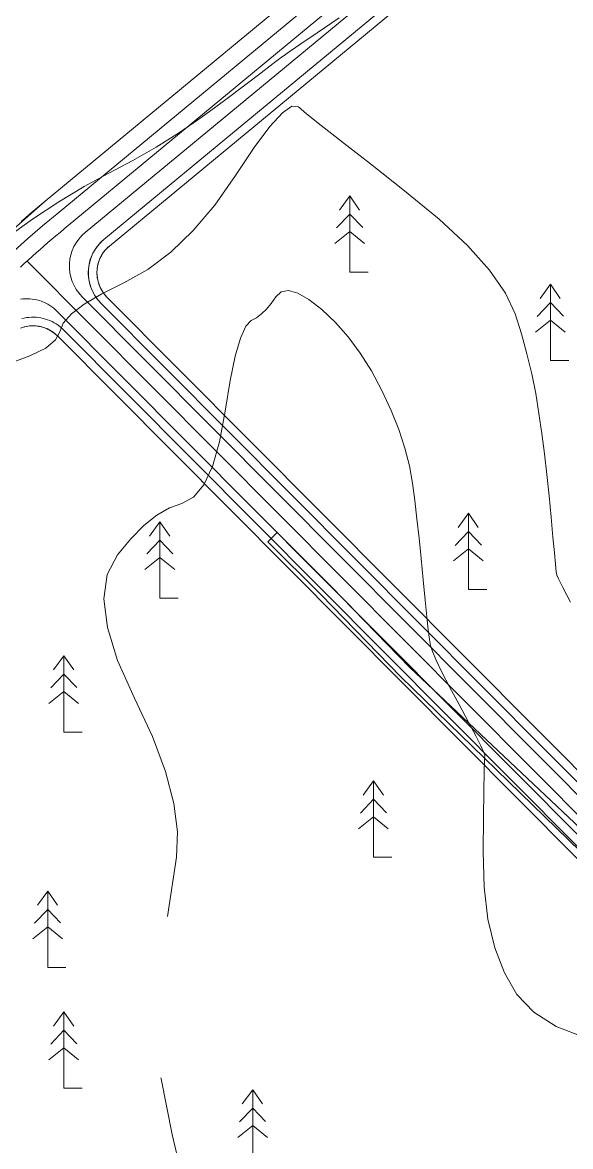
# Model space of a CAD drawing. Header units: metres. Extents: x 533049 to 537618, y 1849954 to 1852676.
# Drawn here: x 534052.1 to 534179.2, y 1851495.4 to 1851755.7 of the extents above; entities that cross this region are included whole.
import ezdxf

# ---------------------------------------------------------------- set-up
doc = ezdxf.new("R2010")
doc.units = ezdxf.units.M
doc.header["$LTSCALE"] = 2
for name, color, linetype, lineweight in [('13', 7, 'Continuous', 13), ('20', 7, 'Continuous', 13), ('31', 7, 'Continuous', 13), ('48', 7, 'Continuous', 13), ('54', 7, 'Continuous', 13), ('55', 7, 'Continuous', 13), ('57', 7, 'Continuous', 13), ('60', 7, 'Continuous', 13)]:
    doc.layers.add(name, color=color, linetype=linetype, lineweight=lineweight)

msp = doc.modelspace()

# ---------------------------------------------------------------- linework, layer by layer
at = {"layer": '13'}
for points in [[(534431.21, 1852044.41), (534248.25, 1851861.97), (534062.72, 1851708.69), (534061.78, 1851707.91), (534060.84, 1851707.13), (534059.91, 1851706.34), (534058.98, 1851705.55), (534058.05, 1851704.76), (534057.13, 1851703.96), (534056.21, 1851703.15), (534055.29, 1851702.35), (534054.38, 1851701.54), (534053.47, 1851700.72), (534052.56, 1851699.91), (534051.65, 1851699.09)], [(534514.83, 1851160.09), (534199.19, 1851553.82), (534053.2, 1851700.49)]]:
    msp.add_lwpolyline(points, dxfattribs=at)
at = {"layer": '20'}
msp.add_line((534139.79, 1851604.24), (534121.36, 1851623.2), dxfattribs=at)
for points in [[(534196.45, 1851554.97), (534141.91, 1851606.37), (534123.5, 1851625.31), (534111.13, 1851637.59)], [(534195.27, 1851550.32), (534139.79, 1851604.24), (534121.36, 1851623.2), (534109.01, 1851635.46)]]:
    msp.add_lwpolyline(points, dxfattribs=at)
at = {"layer": '31'}
for points in [[(534240.97, 1851843.31), (534072.3, 1851703.96), (534071.96, 1851703.66), (534071.63, 1851703.34), (534071.32, 1851703), (534071.03, 1851702.64), (534070.76, 1851702.27), (534070.52, 1851701.88), (534070.3, 1851701.48), (534070.1, 1851701.07), (534069.92, 1851700.64), (534069.77, 1851700.21), (534069.64, 1851699.77), (534069.54, 1851699.32), (534069.47, 1851698.87), (534069.42, 1851698.41), (534069.4, 1851697.95), (534069.4, 1851697.49), (534069.43, 1851697.04), (534069.49, 1851696.58), (534069.57, 1851696.13), (534069.68, 1851695.68), (534069.81, 1851695.25), (534069.97, 1851694.82), (534070.16, 1851694.39), (534070.36, 1851693.99), (534070.59, 1851693.59), (534070.84, 1851693.2), (534071.12, 1851692.84), (534071.41, 1851692.48), (534071.73, 1851692.15), (534204.6, 1851558.66)], [(534240.97, 1851843.31), (534072.3, 1851703.96), (534071.78, 1851703.49), (534071.3, 1851702.98), (534070.87, 1851702.43), (534070.49, 1851701.84), (534070.17, 1851701.22), (534069.9, 1851700.58), (534069.68, 1851699.91), (534069.53, 1851699.23), (534069.43, 1851698.53), (534069.4, 1851697.83), (534069.42, 1851697.13), (534069.51, 1851696.44), (534069.66, 1851695.75), (534069.87, 1851695.09), (534070.13, 1851694.44), (534070.46, 1851693.82), (534070.83, 1851693.22), (534071.26, 1851692.67), (534071.73, 1851692.15), (534204.6, 1851558.66)], [(534051.72, 1851684.96), (534052.39, 1851685.18), (534053.09, 1851685.34), (534053.79, 1851685.45), (534054.5, 1851685.48), (534055.2, 1851685.46), (534055.91, 1851685.37), (534056.6, 1851685.22), (534057.28, 1851685.02), (534057.94, 1851684.75), (534058.57, 1851684.42), (534059.16, 1851684.04), (534059.73, 1851683.61), (534060.25, 1851683.13), (534193.77, 1851548.99), (534306.85, 1851407.93)], [(534052.11, 1851685.1), (534052.54, 1851685.22), (534052.97, 1851685.32), (534053.4, 1851685.4), (534053.84, 1851685.45), (534054.28, 1851685.48), (534054.72, 1851685.48), (534055.16, 1851685.46), (534055.59, 1851685.42), (534056.03, 1851685.35), (534056.46, 1851685.26), (534056.88, 1851685.15), (534057.3, 1851685.01), (534057.71, 1851684.85), (534058.11, 1851684.66), (534058.5, 1851684.46), (534058.88, 1851684.23), (534059.24, 1851683.98), (534059.59, 1851683.72), (534059.93, 1851683.43), (534060.25, 1851683.13), (534193.77, 1851548.99), (534306.85, 1851407.93)]]:
    msp.add_lwpolyline(points, dxfattribs=at)
at = {"layer": '48'}
msp.add_lwpolyline([(534352.91, 1852074.99), (534351.36, 1852063.16), (534319.83, 1852064.29), (534287.38, 1852051.6), (534266.22, 1851993.79), (534232.37, 1851965.59), (534194.28, 1851944.44), (534188.64, 1851914.84), (534215.44, 1851895.1), (534256.35, 1851895.1), (534285.97, 1851920.48), (534317.05, 1851941.52), (534243.03, 1851867.72), (534057.43, 1851714.38), (534044.12, 1851702.7)], dxfattribs=at)
at = {"layer": '54'}
msp.add_line((534066.65, 1851707.07), (534239.59, 1851849.96), dxfattribs=at)
for points in [[(534418.02, 1852036.55), (534245.72, 1851864.75), (534060.16, 1851711.44)], [(534051.66, 1851691.66), (534052.21, 1851691.72), (534052.76, 1851691.76), (534053.31, 1851691.77), (534053.86, 1851691.74), (534054.41, 1851691.69), (534054.95, 1851691.6), (534055.49, 1851691.49), (534056.02, 1851691.34), (534056.54, 1851691.17), (534057.05, 1851690.97), (534057.55, 1851690.74), (534058.04, 1851690.48), (534058.51, 1851690.2), (534058.97, 1851689.89), (534059.41, 1851689.56), (534059.83, 1851689.2), (534060.22, 1851688.82), (534196.76, 1851551.66), (534312.34, 1851407.48)], [(534315.36, 1851414.11), (534201.61, 1851555.99), (534065.93, 1851692.31)]]:
    msp.add_lwpolyline(points, dxfattribs=at)
for centre, radius, end in [((534251.24, 1851480.17), 300, 136.3287), ((534073.02, 1851699.36), 10, 224.8678)]:
    msp.add_arc(centre, radius, 129.5634, end, dxfattribs=at)
at = {"layer": '55'}
msp.add_line((534071.03, 1851705.5), (534239.69, 1851844.85), dxfattribs=at)
for points in [[(534419.73, 1852045.7), (534419.42, 1852045.11), (534419.1, 1852044.53), (534418.76, 1852043.95), (534418.41, 1852043.39), (534418.04, 1852042.83), (534417.65, 1852042.29), (534417.25, 1852041.75), (534416.84, 1852041.23), (534416.41, 1852040.71), (534415.97, 1852040.21), (534415.52, 1852039.72), (534415.05, 1852039.24), (534243.03, 1851867.72), (534057.43, 1851714.38), (534056.49, 1851713.6), (534055.55, 1851712.81), (534054.62, 1851712.03), (534053.69, 1851711.23), (534052.76, 1851710.44), (534051.84, 1851709.64)], [(534314.24, 1851418.7), (534203.11, 1851557.33), (534070.31, 1851690.74)], [(534052.03, 1851687.15), (534052.56, 1851687.28), (534053.1, 1851687.38), (534053.65, 1851687.44), (534054.2, 1851687.48), (534054.75, 1851687.48), (534055.3, 1851687.46), (534055.85, 1851687.4), (534056.39, 1851687.32), (534056.93, 1851687.2), (534057.46, 1851687.06), (534057.98, 1851686.89), (534058.5, 1851686.69), (534059, 1851686.46), (534059.48, 1851686.2), (534059.95, 1851685.92), (534060.41, 1851685.61), (534060.85, 1851685.28), (534061.27, 1851684.92), (534061.67, 1851684.54), (534195.27, 1851550.32), (534308.41, 1851409.18)], [(534052.03, 1851687.15), (534052.56, 1851687.28), (534053.1, 1851687.38), (534053.65, 1851687.44), (534054.2, 1851687.48), (534054.75, 1851687.48), (534055.3, 1851687.46), (534055.85, 1851687.4), (534056.39, 1851687.32), (534056.93, 1851687.2), (534057.46, 1851687.06), (534057.98, 1851686.89), (534058.5, 1851686.69), (534059, 1851686.46), (534059.48, 1851686.2), (534059.95, 1851685.92), (534060.41, 1851685.61), (534060.85, 1851685.28), (534061.27, 1851684.92), (534061.67, 1851684.54), (534195.27, 1851550.32), (534308.41, 1851409.18)]]:
    msp.add_lwpolyline(points, dxfattribs=at)
msp.add_arc((534077.4, 1851697.79), 10, 129.5634, 224.8678, dxfattribs=at)
at = {"layer": '57'}
for p, q in [((534128.01, 1851715.59), (534128.01, 1851697.92)), ((534124.95, 1851708.15), (534128.01, 1851711.35)), ((534130.99, 1851708.22), (534128.01, 1851711.35)), ((534124.53, 1851704.53), (534128.01, 1851707.31)), ((534131.42, 1851704.53), (534128.01, 1851707.31)), ((534128.01, 1851697.92), (534132.22, 1851697.92)), ((534174.51, 1851695.09), (534174.51, 1851677.42)), ((534171.45, 1851687.65), (534174.51, 1851690.85)), ((534177.49, 1851687.72), (534174.51, 1851690.85)), ((534171.03, 1851684.03), (534174.51, 1851686.81)), ((534177.92, 1851684.03), (534174.51, 1851686.81)), ((534174.51, 1851677.42), (534178.72, 1851677.42)), ((534155.51, 1851642.09), (534155.51, 1851624.42)), ((534084.01, 1851640.09), (534084.01, 1851622.42)), ((534152.45, 1851634.65), (534155.51, 1851637.85)), ((534158.49, 1851634.72), (534155.51, 1851637.85)), ((534080.95, 1851632.65), (534084.01, 1851635.85)), ((534086.99, 1851632.72), (534084.01, 1851635.85)), ((534152.03, 1851631.03), (534155.51, 1851633.81)), ((534158.92, 1851631.03), (534155.51, 1851633.81)), ((534080.53, 1851629.03), (534084.01, 1851631.81)), ((534087.42, 1851629.03), (534084.01, 1851631.81)), ((534155.51, 1851624.42), (534159.72, 1851624.42)), ((534084.01, 1851622.42), (534088.22, 1851622.42)), ((534139.79, 1851604.24), (534121.36, 1851623.2)), ((534061.74, 1851609.09), (534061.74, 1851591.42)), ((534058.68, 1851601.65), (534061.74, 1851604.85)), ((534064.72, 1851601.71), (534061.74, 1851604.85)), ((534058.26, 1851598.02), (534061.74, 1851600.8)), ((534065.15, 1851598.03), (534061.74, 1851600.8)), ((534061.74, 1851591.42), (534065.95, 1851591.42)), ((534133.51, 1851580.09), (534133.51, 1851562.42)), ((534130.45, 1851572.65), (534133.51, 1851575.85)), ((534136.49, 1851572.72), (534133.51, 1851575.85)), ((534130.03, 1851569.03), (534133.51, 1851571.81)), ((534136.92, 1851569.03), (534133.51, 1851571.81)), ((534133.51, 1851562.42), (534137.72, 1851562.42)), ((534058.01, 1851554.59), (534058.01, 1851536.92)), ((534054.95, 1851547.15), (534058.01, 1851550.35)), ((534060.99, 1851547.22), (534058.01, 1851550.35)), ((534054.53, 1851543.53), (534058.01, 1851546.31)), ((534061.42, 1851543.53), (534058.01, 1851546.31)), ((534058.01, 1851536.92), (534062.22, 1851536.92)), ((534061.74, 1851526.59), (534061.74, 1851508.92)), ((534058.68, 1851519.15), (534061.74, 1851522.35)), ((534064.72, 1851519.21), (534061.74, 1851522.35)), ((534058.26, 1851515.52), (534061.74, 1851518.3)), ((534065.15, 1851515.53), (534061.74, 1851518.3)), ((534061.74, 1851508.92), (534065.95, 1851508.92)), ((534105.51, 1851508.59), (534105.51, 1851490.92)), ((534102.45, 1851501.15), (534105.51, 1851504.35)), ((534108.49, 1851501.22), (534105.51, 1851504.35)), ((534102.03, 1851497.53), (534105.51, 1851500.31)), ((534108.92, 1851497.53), (534105.51, 1851500.31))]:
    msp.add_line(p, q, dxfattribs=at)
for points in [[(534229.41, 1851765.05), (534253.28, 1851735.83), (534279.25, 1851697.67), (534304.79, 1851652.76), (534323.46, 1851614.37), (534323.5, 1851613.79), (534323.1, 1851611.36), (534322.55, 1851609.86), (534283.19, 1851591.23), (534239.82, 1851573.1), (534196.45, 1851554.97), (534182.81, 1851567.82), (534169.18, 1851580.67), (534141.91, 1851606.37), (534132.7, 1851615.84), (534123.5, 1851625.31), (534111.13, 1851637.59), (534109.01, 1851635.46), (534121.36, 1851623.2), (534139.79, 1851604.24), (534167.53, 1851577.28), (534181.4, 1851563.8), (534195.27, 1851550.32), (534259.02, 1851471.13)], [(534125.53, 1851756.81), (534120.43, 1851753.35), (534116.65, 1851750.79), (534114.19, 1851749.11), (534113.06, 1851748.33), (534112.12, 1851747.63), (534110.24, 1851746.22), (534107.43, 1851744.09), (534103.68, 1851741.24), (534098.99, 1851737.68), (534093.79, 1851733.86), (534088.5, 1851730.27), (534083.14, 1851726.89), (534077.68, 1851723.74), (534072.15, 1851720.8), (534066.46, 1851717.74), (534060.57, 1851714.18), (534054.46, 1851710.15), (534048.15, 1851705.63)], [(534048.87, 1851676.7), (534053.87, 1851678.5), (534057.52, 1851680.33), (534059.82, 1851682.2), (534060.78, 1851684.1), (534061.59, 1851686.1), (534063.49, 1851688.23), (534066.46, 1851690.49), (534070.51, 1851692.9), (534075.63, 1851695.44), (534081.19, 1851698.52), (534086.56, 1851702.55), (534091.73, 1851707.52), (534096.72, 1851713.43), (534101.5, 1851720.29), (534105.84, 1851726.79), (534109.46, 1851731.63), (534112.38, 1851734.8), (534114.59, 1851736.31), (534116.09, 1851736.16), (534117.99, 1851734.6), (534121.4, 1851731.88), (534126.32, 1851728), (534132.76, 1851722.96), (534140.71, 1851716.76), (534148.7, 1851710.2), (534155.26, 1851704.06), (534160.38, 1851698.36), (534164.07, 1851693.08), (534166.32, 1851688.23), (534167.77, 1851683.6), (534169.05, 1851678.99), (534170.15, 1851674.38), (534171.08, 1851669.79), (534171.84, 1851665.21), (534172.49, 1851660.58), (534173.09, 1851655.86), (534173.66, 1851651.05), (534174.17, 1851646.15), (534174.65, 1851641.15), (534175.06, 1851636.57), (534175.4, 1851632.95), (534175.66, 1851630.27), (534175.84, 1851628.55), (534175.95, 1851627.77), (534176.35, 1851626.87), (534177.42, 1851624.77), (534179.17, 1851621.48)], [(534125.59, 1851712.3), (534128.01, 1851715.59), (534130.28, 1851712.3)], [(534125.59, 1851712.3), (534128.01, 1851715.59), (534130.28, 1851712.3)], [(534132.22, 1851697.92), (534128.01, 1851697.92), (534128.01, 1851715.59)], [(534124.95, 1851708.15), (534128.01, 1851711.35), (534130.99, 1851708.22)], [(534124.53, 1851704.53), (534128.01, 1851707.31), (534131.42, 1851704.53)], [(534159.26, 1851586.04), (534159.07, 1851586.7), (534158.38, 1851588.21), (534157.19, 1851590.55), (534155.5, 1851593.74), (534153.32, 1851597.78), (534151.11, 1851601.89), (534149.34, 1851605.31), (534148.02, 1851608.03), (534147.13, 1851610.07), (534146.69, 1851611.42), (534146.44, 1851612.83), (534146.15, 1851615.05), (534145.82, 1851618.1), (534145.43, 1851621.95), (534145, 1851626.63), (534144.53, 1851631.59), (534144.06, 1851636.32), (534143.56, 1851640.8), (534143.05, 1851645.05), (534142.53, 1851649.06), (534141.82, 1851653.03), (534140.75, 1851657.16), (534139.33, 1851661.46), (534137.55, 1851665.91), (534135.42, 1851670.53), (534133.02, 1851675.04), (534130.43, 1851679.16), (534127.65, 1851682.9), (534124.68, 1851686.26), (534121.53, 1851689.24), (534118.5, 1851691.59), (534115.92, 1851693.06), (534113.77, 1851693.64), (534112.08, 1851693.35), (534110.82, 1851692.17), (534109.77, 1851690.66), (534108.67, 1851689.35), (534107.53, 1851688.26), (534106.34, 1851687.37), (534105.12, 1851686.69), (534103.88, 1851685.39), (534102.66, 1851682.64), (534101.47, 1851678.45), (534100.3, 1851672.8), (534099.14, 1851665.7), (534097.83, 1851658.59), (534096.17, 1851652.91), (534094.16, 1851648.64), (534091.81, 1851645.79), (534089.11, 1851644.37), (534086.21, 1851643.33), (534083.27, 1851641.61), (534080.28, 1851639.24), (534077.23, 1851636.19), (534074.14, 1851632.48), (534071.8, 1851627.91), (534071.03, 1851622.3), (534071.82, 1851615.66), (534074.18, 1851607.97), (534078.1, 1851599.24), (534082.26, 1851590.37), (534085.31, 1851582.25), (534087.25, 1851574.89), (534088.09, 1851568.28), (534087.83, 1851562.43), (534085.78, 1851548.73)], [(534172.09, 1851691.8), (534174.51, 1851695.09), (534176.78, 1851691.8)], [(534172.09, 1851691.8), (534174.51, 1851695.09), (534176.78, 1851691.8)], [(534178.72, 1851677.42), (534174.51, 1851677.42), (534174.51, 1851695.09)], [(534171.45, 1851687.65), (534174.51, 1851690.85), (534177.49, 1851687.72)], [(534171.03, 1851684.03), (534174.51, 1851686.81), (534177.92, 1851684.03)], [(534153.09, 1851638.8), (534155.51, 1851642.09), (534157.78, 1851638.8)], [(534153.09, 1851638.8), (534155.51, 1851642.09), (534157.78, 1851638.8)], [(534159.72, 1851624.42), (534155.51, 1851624.42), (534155.51, 1851642.09)], [(534081.59, 1851636.8), (534084.01, 1851640.09), (534086.28, 1851636.8)], [(534081.59, 1851636.8), (534084.01, 1851640.09), (534086.28, 1851636.8)], [(534088.22, 1851622.42), (534084.01, 1851622.42), (534084.01, 1851640.09)], [(534196.45, 1851554.97), (534141.91, 1851606.37), (534123.5, 1851625.31), (534111.13, 1851637.59)], [(534152.45, 1851634.65), (534155.51, 1851637.85), (534158.49, 1851634.72)], [(534080.95, 1851632.65), (534084.01, 1851635.85), (534086.99, 1851632.72)], [(534195.27, 1851550.32), (534139.79, 1851604.24), (534121.36, 1851623.2), (534109.01, 1851635.46)], [(534152.03, 1851631.03), (534155.51, 1851633.81), (534158.92, 1851631.03)], [(534080.53, 1851629.03), (534084.01, 1851631.81), (534087.42, 1851629.03)], [(534059.32, 1851605.8), (534061.74, 1851609.09), (534064.01, 1851605.8)], [(534059.32, 1851605.8), (534061.74, 1851609.09), (534064.01, 1851605.8)], [(534065.95, 1851591.42), (534061.74, 1851591.42), (534061.74, 1851609.09)], [(534058.68, 1851601.65), (534061.74, 1851604.85), (534064.72, 1851601.71)], [(534058.26, 1851598.02), (534061.74, 1851600.8), (534065.15, 1851598.03)], [(534182.26, 1851520.8), (534175.79, 1851523.24), (534170.61, 1851526.52), (534166.73, 1851530.66), (534163.83, 1851535.63), (534161.59, 1851541.43), (534160.02, 1851548.05), (534159.12, 1851555.49), (534158.88, 1851563.76), (534158.98, 1851571.59), (534159.06, 1851577.73), (534159.14, 1851582.19), (534159.21, 1851584.96), (534159.26, 1851586.04)], [(534131.09, 1851576.8), (534133.51, 1851580.09), (534135.78, 1851576.8)], [(534131.09, 1851576.8), (534133.51, 1851580.09), (534135.78, 1851576.8)], [(534137.72, 1851562.42), (534133.51, 1851562.42), (534133.51, 1851580.09)], [(534130.45, 1851572.65), (534133.51, 1851575.85), (534136.49, 1851572.72)], [(534130.03, 1851569.03), (534133.51, 1851571.81), (534136.92, 1851569.03)], [(534055.59, 1851551.3), (534058.01, 1851554.59), (534060.28, 1851551.3)], [(534055.59, 1851551.3), (534058.01, 1851554.59), (534060.28, 1851551.3)], [(534062.22, 1851536.92), (534058.01, 1851536.92), (534058.01, 1851554.59)], [(534054.95, 1851547.15), (534058.01, 1851550.35), (534060.99, 1851547.22)], [(534054.53, 1851543.53), (534058.01, 1851546.31), (534061.42, 1851543.53)], [(534059.32, 1851523.3), (534061.74, 1851526.59), (534064.01, 1851523.3)], [(534059.32, 1851523.3), (534061.74, 1851526.59), (534064.01, 1851523.3)], [(534065.95, 1851508.92), (534061.74, 1851508.92), (534061.74, 1851526.59)], [(534058.68, 1851519.15), (534061.74, 1851522.35), (534064.72, 1851519.21)], [(534058.26, 1851515.52), (534061.74, 1851518.3), (534065.15, 1851515.53)], [(534088.79, 1851490.01), (534086.8, 1851498.21), (534084.26, 1851511.12), (534084.22, 1851511.36)], [(534103.09, 1851505.3), (534105.51, 1851508.59), (534107.78, 1851505.3)], [(534103.09, 1851505.3), (534105.51, 1851508.59), (534107.78, 1851505.3)], [(534109.72, 1851490.92), (534105.51, 1851490.92), (534105.51, 1851508.59)], [(534102.45, 1851501.15), (534105.51, 1851504.35), (534108.49, 1851501.22)], [(534102.03, 1851497.53), (534105.51, 1851500.31), (534108.92, 1851497.53)]]:
    msp.add_lwpolyline(points, dxfattribs=at)
at = {"layer": '60'}
for points in [[(534352.91, 1852074.99), (534351.36, 1852063.16), (534319.83, 1852064.29), (534287.38, 1852051.6), (534266.22, 1851993.79), (534232.37, 1851965.59), (534194.28, 1851944.44), (534188.64, 1851914.84), (534215.44, 1851895.1), (534256.35, 1851895.1), (534285.97, 1851920.48), (534317.05, 1851941.52), (534243.03, 1851867.72), (534057.43, 1851714.38), (534056.49, 1851713.6), (534055.55, 1851712.81), (534054.62, 1851712.03), (534053.69, 1851711.23), (534052.76, 1851710.44), (534051.84, 1851709.64)], [(534239.69, 1851844.85), (534071.03, 1851705.5), (534070.6, 1851705.13), (534070.19, 1851704.72), (534069.8, 1851704.3), (534069.44, 1851703.85), (534069.11, 1851703.39), (534068.8, 1851702.9), (534068.52, 1851702.4), (534068.27, 1851701.89), (534068.05, 1851701.36), (534067.86, 1851700.81), (534067.71, 1851700.26), (534067.58, 1851699.7), (534067.49, 1851699.14), (534067.43, 1851698.57), (534067.4, 1851697.99), (534067.4, 1851697.42), (534067.44, 1851696.85), (534067.51, 1851696.28), (534067.62, 1851695.71), (534067.75, 1851695.16), (534067.92, 1851694.61), (534068.12, 1851694.07), (534068.34, 1851693.54), (534068.6, 1851693.03), (534068.89, 1851692.54), (534069.21, 1851692.06), (534069.55, 1851691.6), (534069.92, 1851691.16), (534070.31, 1851690.74), (534203.11, 1851557.33)]]:
    msp.add_lwpolyline(points, dxfattribs=at)

doc.saveas('drawing.dxf')
